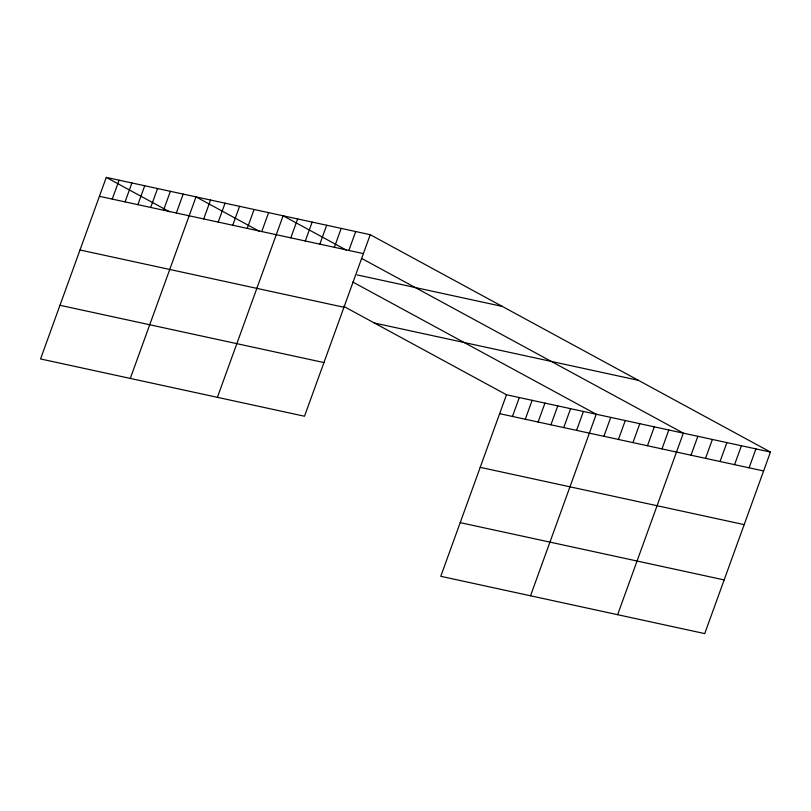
<?xml version="1.0" encoding="UTF-8"?>
<svg xmlns="http://www.w3.org/2000/svg" width="811" height="811" viewBox="0 0 811 811"><rect width="100%" height="100%" fill="white"/><g stroke="black" fill="none" stroke-linecap="round" stroke-linejoin="round"><path stroke-width="1.22" d="M106.271 177.406L40.55 358.949L304.51 416.236L370.232 234.693L106.271 177.406L169.58 211.783M112.242 199.09L119.095 180.184M125.066 201.878L131.909 182.972M137.89 204.656L144.733 185.749M150.704 207.444L157.557 188.537M163.528 210.221L170.371 191.315M176.352 213.009L183.195 194.103M130.297 378.423L196.019 196.88L259.327 231.267M203.693 218.94L210.536 200.033M218.21 222.092L225.052 203.186M232.727 225.245L239.569 206.329M247.243 228.388L254.086 209.481M261.76 231.54L268.603 212.634M217.409 397.329L283.12 215.787L346.429 250.163M290.794 237.846L297.647 218.94M305.311 240.999L312.164 222.082M319.838 244.152L326.681 225.235M334.355 247.294L341.198 228.388M348.872 250.447L355.715 231.54M343.489 306.234L506.49 394.764L440.768 576.307L704.729 633.594L770.45 452.051L370.232 234.693M512.461 416.459L519.304 397.542M525.285 419.236L532.128 400.33M538.109 422.024L544.951 403.108M550.922 424.802L557.775 405.895M563.746 427.579L570.589 408.673M576.57 430.367L583.413 411.461M530.516 595.791L596.237 414.239L352.826 282.046M603.911 436.298L610.754 417.391M618.428 439.45L625.271 420.544M632.945 442.603L639.788 423.697M647.462 445.756L654.305 426.839M661.979 448.899L668.822 429.992M617.627 614.697L683.338 433.145L361.716 258.466M691.013 455.204L697.855 436.298M705.529 458.357L712.382 439.45M720.046 461.51L726.899 442.593M734.573 464.662L741.416 445.746M749.09 467.805L755.933 448.899M99.429 196.313L363.389 253.6M357.124 274.909L502.303 306.416M79.995 249.981L343.955 307.268M374.418 323.031L638.379 380.318M506.49 394.764L770.45 452.051M59.973 305.281L323.944 362.568M499.637 413.671L763.607 470.958M480.213 467.339L744.174 524.626M460.192 522.639L724.162 579.926"/></g></svg>
